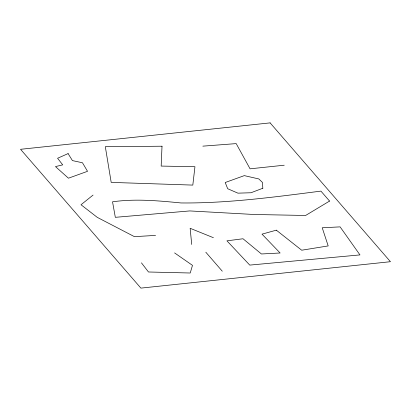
<?xml version="1.0" encoding="UTF-8"?>
<svg xmlns="http://www.w3.org/2000/svg" width="411" height="411" viewBox="0 0 411 411"><rect width="100%" height="100%" fill="white"/><g stroke="black" fill="none" stroke-linecap="round" stroke-linejoin="round"><path stroke-width="0.62" d="M93.061 195.076L81.013 204.75L97.273 217.362L134.433 236.654L155.564 235.405M284.237 165.207L250.063 168.823L236.197 143.609L202.859 146.146M213.401 237.697L190.149 228.295L191.706 244.442M174.593 252.919L192.482 265.352L190.231 273.007L148.479 271.99L141.446 262.85M205.808 252.205L222.279 271.203M162.016 146.208L161.169 166.075L194.948 166.717L192.816 185.099L111.191 182.392L105.314 146.701L162.016 146.208M329.56 201.071L305.614 215.467L254.132 214.496L189.743 210.93L115.327 217.327L112.537 201.811C135.276 198.575 158.322 200.732 181.051 202.957C227.956 203.378 274.502 197.044 320.929 191.115L329.56 201.071M68.098 153.591L57.581 158.271L62.713 164.862L55.475 166.599L68.442 178.199L87.538 171.315L82.467 162.771L72.418 160.593L68.098 153.591M262.829 188.253L250.993 192.749L237.938 193.16L227.689 188.731L225.207 182.51L244.304 175.625L258.843 178.949L262.47 182.458L262.829 188.253M276.326 230.165L262.013 234.152L280.122 252.991L261.432 253.977L243.014 238.76L226.934 240.831L249.749 265.1L359.969 254.912L340.103 226.872L322.229 227.776L328.189 245.922L301.7 250.212L276.326 230.165M270.114 122.884L20.55 149.301L140.886 288.116L390.45 261.699L270.114 122.884"/></g></svg>
